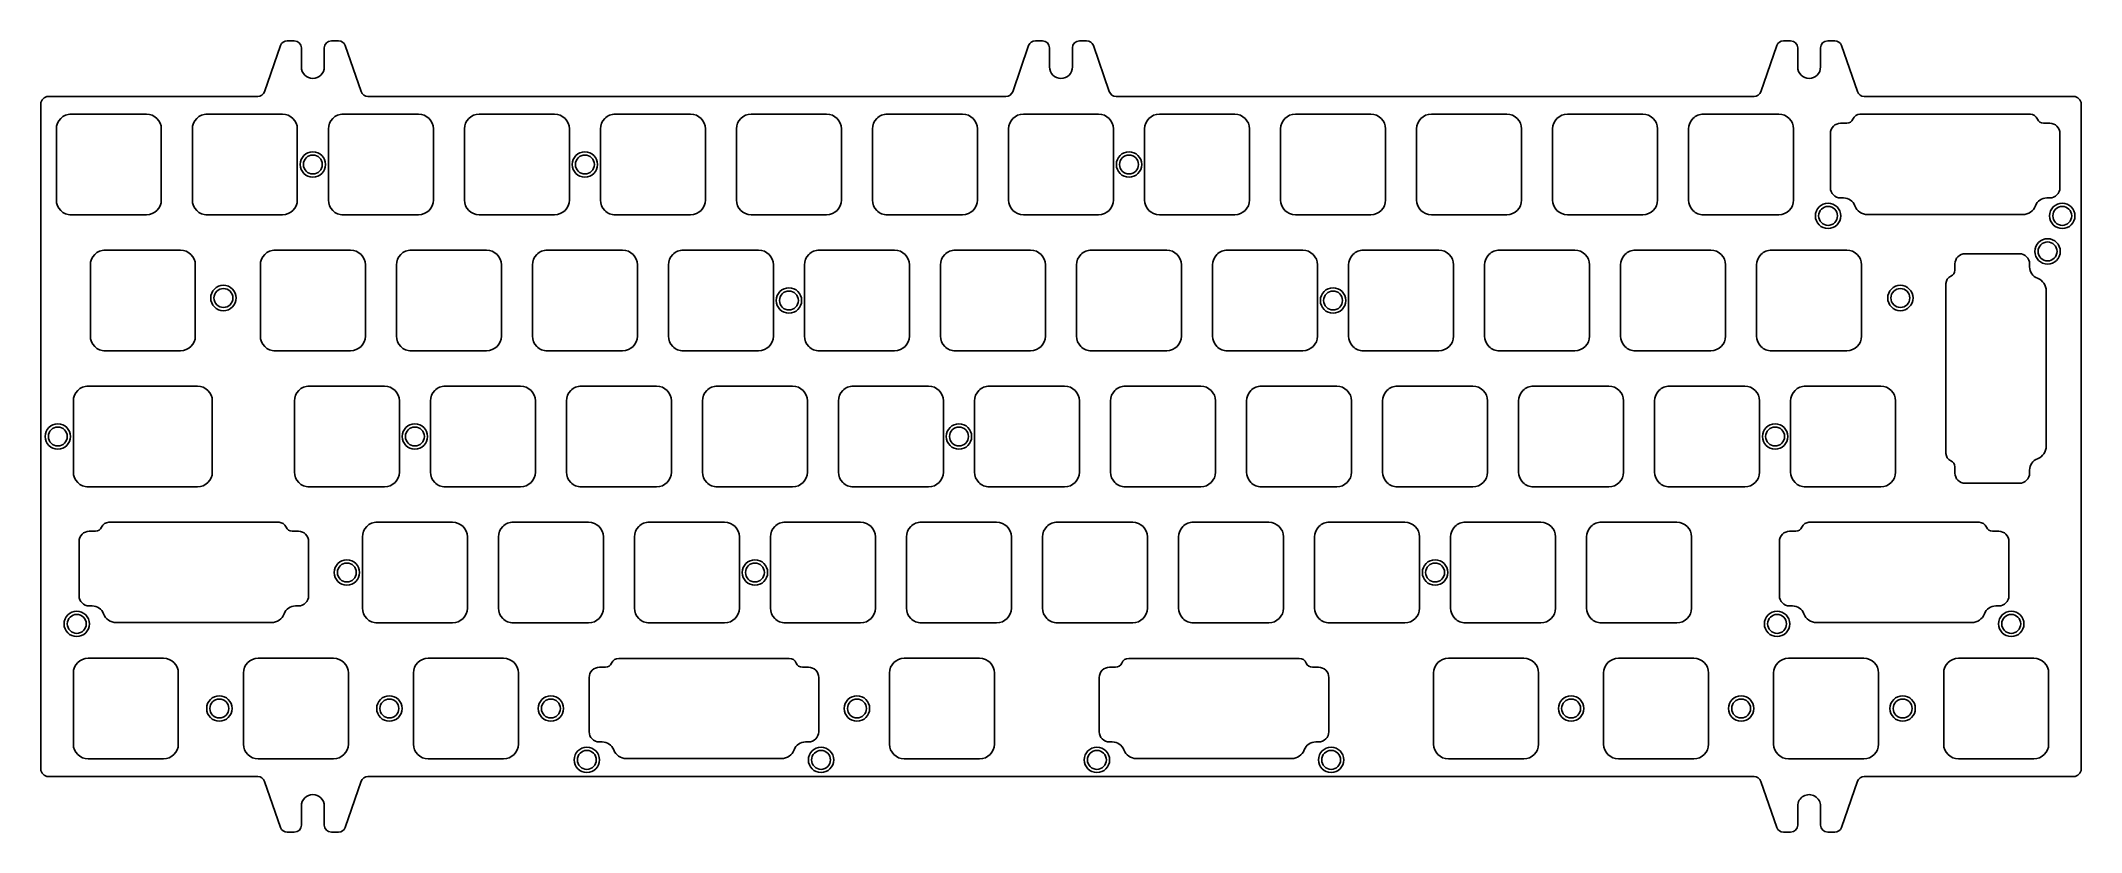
# Model space of a CAD drawing. Header units: millimetres. Extents: x -10 to 276, y -94 to 17.
import ezdxf

# ---------------------------------------------------------------- set-up
doc = ezdxf.new("R2010")
doc.units = ezdxf.units.MM
doc.layers.add('BLACK', color=7, linetype='CONTINUOUS')

msp = doc.modelspace()

# ---------------------------------------------------------------- linework, layer by layer
at = {"layer": 'BLACK', "linetype": 'Continuous'}
for p, q in [((25.975, 17.325524), (24.9871, 17.325524)), ((32.1629, 17.325524), (31.175, 17.325524)), ((31.175, 17.3255), (31.175, 17.325524)), ((130.75, 17.325524), (129.7621, 17.325524)), ((136.9379, 17.325524), (135.95, 17.325524)), ((135.95, 17.3255), (135.95, 17.325524)), ((235.525, 17.325524), (234.5371, 17.325524)), ((241.7129, 17.325524), (240.725, 17.325524)), ((240.725, 17.3255), (240.725, 17.325524)), ((24.042081, 16.6526), (21.807912, 10.197902)), ((26.975, 13.662524), (26.975, 16.332428)), ((30.175, 16.3255), (30.175, 13.662524)), ((33.107916, 16.652599), (33.107919, 16.6526)), ((35.338886, 10.207154), (33.107919, 16.6526)), ((128.817081, 16.6526), (126.582912, 10.197902)), ((131.75, 13.662524), (131.75, 16.332428)), ((134.95, 16.3255), (134.95, 13.662524)), ((140.113886, 10.207154), (137.882919, 16.6526)), ((233.592081, 16.6526), (231.357912, 10.197902)), ((236.525, 13.662524), (236.525, 16.332428)), ((239.725, 16.3255), (239.725, 13.662524)), ((244.888886, 10.207154), (242.657919, 16.6526)), ((20.856736, 9.525), (-8.450002, 9.525)), ((125.631736, 9.525), (36.2872, 9.525)), ((230.406736, 9.525), (141.0622, 9.525)), ((275.15, 9.525), (245.8372, 9.525)), ((-9.525, 8.450002), (-9.525, -84.650002)), ((5.275, 7.05), (-5.275001, 7.05)), ((24.325, 7.05), (13.774999, 7.05)), ((43.375, 7.05), (32.824999, 7.05)), ((62.425, 7.05), (51.874999, 7.05)), ((81.475, 7.05), (70.924999, 7.05)), ((100.525, 7.05), (89.974999, 7.05)), ((119.575, 7.05), (109.024999, 7.05)), ((138.625, 7.05), (128.074999, 7.05)), ((157.675, 7.05), (147.124999, 7.05)), ((176.725, 7.05), (166.174999, 7.05)), ((195.775, 7.05), (185.224999, 7.05)), ((214.825, 7.05), (204.274999, 7.05)), ((233.875, 7.05), (223.324999, 7.05)), ((242.536512, 5.77544), (243.390075, 5.77544)), ((243.390075, 5.775452), (243.390075, 5.77544)), ((245.247375, 7.027589), (245.247375, 7.0276)), ((245.247375, 7.0276), (269.102575, 7.0276)), ((270.959775, 5.77544), (271.825375, 5.77544)), ((276.225, -84.65), (276.225, 8.45)), ((-7.35, 4.975), (-7.35, -4.975001)), ((7.35, 4.975), (7.35, -4.975)), ((11.7, 4.975), (11.7, -4.975001)), ((26.4, 4.975), (26.4, -4.975)), ((30.75, 4.975), (30.75, -4.975001)), ((45.45, 4.975), (45.45, -4.975)), ((49.8, 4.975), (49.8, -4.975001)), ((64.5, 4.975), (64.5, -4.975)), ((68.85, 4.975), (68.85, -4.975001)), ((83.55, 4.975), (83.55, -4.975)), ((87.9, 4.975), (87.9, -4.975001)), ((102.6, 4.975), (102.6, -4.975)), ((106.95, 4.975), (106.95, -4.975001)), ((121.65, 4.975), (121.65, -4.975)), ((126, 4.975), (126, -4.975001)), ((140.7, 4.975), (140.7, -4.975)), ((145.05, 4.975), (145.05, -4.975001)), ((159.75, 4.975), (159.75, -4.975)), ((164.1, 4.975), (164.1, -4.975001)), ((178.8, 4.975), (178.8, -4.975)), ((183.15, 4.975), (183.15, -4.975001)), ((197.85, 4.975), (197.85, -4.975)), ((202.2, 4.975), (202.2, -4.975001)), ((216.9, 4.975), (216.9, -4.975)), ((221.25, 4.975), (221.25, -4.975001)), ((235.95, 4.975), (235.95, -4.975)), ((241.099485, -3.25044), (241.099485, 4.3503)), ((273.250365, 4.35044), (273.250365, -3.2504)), ((242.928575, -4.67544), (242.524475, -4.67544)), ((271.813458, -4.67544), (271.421325, -4.67544)), ((5.275, -7.05), (-5.275, -7.05)), ((24.325, -7.05), (13.775, -7.05)), ((43.375, -7.05), (32.825, -7.05)), ((62.425, -7.05), (51.875, -7.05)), ((81.475, -7.05), (70.925, -7.05)), ((100.525, -7.05), (89.975, -7.05)), ((119.575, -7.05), (109.025, -7.05)), ((138.625, -7.05), (128.075, -7.05)), ((157.675, -7.05), (147.125, -7.05)), ((176.725, -7.05), (166.175, -7.05)), ((195.775, -7.05), (185.225, -7.05)), ((214.825, -7.05), (204.275, -7.05)), ((233.875, -7.05), (223.325, -7.05)), ((268.050425, -7.01191), (246.299575, -7.01191)), ((-2.587499, -14.075), (-2.587499, -24.025001)), ((10.037501, -12), (-0.5125, -12)), ((12.112501, -14.075), (12.112501, -24.025)), ((21.225, -14.075), (21.225, -24.025001)), ((33.85, -12), (23.299999, -12)), ((35.925, -14.075), (35.925, -24.025)), ((40.275, -14.075), (40.275, -24.025001)), ((52.9, -12), (42.349999, -12)), ((54.975, -14.075), (54.975, -24.025)), ((59.325, -14.075), (59.325, -24.025001)), ((71.95, -12), (61.399999, -12)), ((74.025, -14.075), (74.025, -24.025)), ((78.375, -14.075), (78.375, -24.025001)), ((91, -12), (80.449999, -12)), ((93.075, -14.075), (93.075, -24.025)), ((97.425, -14.075), (97.425, -24.025001)), ((110.05, -12), (99.499999, -12)), ((112.125, -14.075), (112.125, -24.025)), ((116.475, -14.075), (116.475, -24.025001)), ((129.1, -12), (118.549999, -12)), ((131.175, -14.075), (131.175, -24.025)), ((135.525, -14.075), (135.525, -24.025001)), ((148.15, -12), (137.599999, -12)), ((150.225, -14.075), (150.225, -24.025)), ((154.575, -14.075), (154.575, -24.025001)), ((167.2, -12), (156.649999, -12)), ((169.275, -14.075), (169.275, -24.025)), ((173.625, -14.075), (173.625, -24.025001)), ((186.25, -12), (175.699999, -12)), ((188.325, -14.075), (188.325, -24.025)), ((192.675, -14.075), (192.675, -24.025001)), ((205.3, -12), (194.749999, -12)), ((207.375, -14.075), (207.375, -24.025)), ((211.725, -14.075), (211.725, -24.025001)), ((224.35, -12), (213.799999, -12)), ((226.425, -14.075), (226.425, -24.025)), ((230.775, -14.075), (230.775, -24.025001)), ((243.4, -12), (232.849999, -12)), ((245.475, -14.075), (245.475, -24.025)), ((258.54331, -14.790225), (258.54331, -13.924625)), ((259.96831, -12.499635), (267.56915, -12.499635)), ((268.99419, -13.936542), (268.99419, -14.328675)), ((257.29115, -40.502625), (257.29115, -16.647425)), ((271.33066, -17.699575), (271.33066, -39.450425)), ((10.037501, -26.1), (-0.512499, -26.1)), ((33.85, -26.1), (23.3, -26.1)), ((52.9, -26.1), (42.35, -26.1)), ((71.95, -26.1), (61.4, -26.1)), ((91, -26.1), (80.45, -26.1)), ((110.05, -26.1), (99.5, -26.1)), ((129.1, -26.1), (118.55, -26.1)), ((148.15, -26.1), (137.6, -26.1)), ((167.2, -26.1), (156.65, -26.1)), ((186.25, -26.1), (175.7, -26.1)), ((205.3, -26.1), (194.75, -26.1)), ((224.35, -26.1), (213.8, -26.1)), ((243.4, -26.1), (232.85, -26.1)), ((12.41875, -31.05), (-2.893751, -31.05)), ((38.6125, -31.05), (28.062499, -31.05)), ((57.6625, -31.05), (47.112499, -31.05)), ((76.7125, -31.05), (66.162499, -31.05)), ((95.7625, -31.05), (85.212499, -31.05)), ((114.8125, -31.05), (104.262499, -31.05)), ((133.8625, -31.05), (123.312499, -31.05)), ((152.9125, -31.05), (142.362499, -31.05)), ((171.9625, -31.05), (161.412499, -31.05)), ((191.0125, -31.05), (180.462499, -31.05)), ((210.0625, -31.05), (199.512499, -31.05)), ((229.1125, -31.05), (218.562499, -31.05)), ((248.1625, -31.05), (237.612499, -31.05)), ((-4.96875, -33.125), (-4.96875, -43.075001)), ((14.49375, -33.125), (14.49375, -43.075)), ((25.9875, -33.125), (25.9875, -43.075001)), ((40.6875, -33.125), (40.6875, -43.075)), ((45.0375, -33.125), (45.0375, -43.075001)), ((59.7375, -33.125), (59.7375, -43.075)), ((64.0875, -33.125), (64.0875, -43.075001)), ((78.7875, -33.125), (78.7875, -43.075)), ((83.1375, -33.125), (83.1375, -43.075001)), ((97.8375, -33.125), (97.8375, -43.075)), ((102.1875, -33.125), (102.1875, -43.075001)), ((116.8875, -33.125), (116.8875, -43.075)), ((121.2375, -33.125), (121.2375, -43.075001)), ((135.9375, -33.125), (135.9375, -43.075)), ((140.2875, -33.125), (140.2875, -43.075001)), ((154.9875, -33.125), (154.9875, -43.075)), ((159.3375, -33.125), (159.3375, -43.075001)), ((174.0375, -33.125), (174.0375, -43.075)), ((178.3875, -33.125), (178.3875, -43.075001)), ((193.0875, -33.125), (193.0875, -43.075)), ((197.4375, -33.125), (197.4375, -43.075001)), ((212.1375, -33.125), (212.1375, -43.075)), ((216.4875, -33.125), (216.4875, -43.075001)), ((231.1875, -33.125), (231.1875, -43.075)), ((235.5375, -33.125), (235.5375, -43.075001)), ((250.2375, -33.125), (250.2375, -43.075)), ((257.291161, -40.502625), (257.29115, -40.502625)), ((258.543298, -42.359925), (258.54331, -42.359925)), ((258.54331, -43.213488), (258.54331, -42.359925)), ((268.99419, -42.821425), (268.99419, -43.225525)), ((12.41875, -45.15), (-2.89375, -45.15)), ((38.6125, -45.15), (28.0625, -45.15)), ((57.6625, -45.15), (47.1125, -45.15)), ((76.7125, -45.15), (66.1625, -45.15)), ((95.7625, -45.15), (85.2125, -45.15)), ((114.8125, -45.15), (104.2625, -45.15)), ((133.8625, -45.15), (123.3125, -45.15)), ((152.9125, -45.15), (142.3625, -45.15)), ((171.9625, -45.15), (161.4125, -45.15)), ((191.0125, -45.15), (180.4625, -45.15)), ((210.0625, -45.15), (199.5125, -45.15)), ((229.1125, -45.15), (218.5625, -45.15)), ((248.1625, -45.15), (237.6125, -45.15)), ((267.56919, -44.650515), (259.96845, -44.650515)), ((-2.732238, -51.37456), (-1.878675, -51.37456)), ((-1.878675, -51.374548), (-1.878675, -51.37456)), ((-0.021375, -50.122411), (-0.021375, -50.1224)), ((-0.021375, -50.1224), (23.833825, -50.1224)), ((25.691025, -51.37456), (26.556625, -51.37456)), ((48.1375, -50.1), (37.587499, -50.1)), ((67.1875, -50.1), (56.637499, -50.1)), ((86.2375, -50.1), (75.687499, -50.1)), ((105.2875, -50.1), (94.737499, -50.1)), ((124.3375, -50.1), (113.787499, -50.1)), ((143.3875, -50.1), (132.837499, -50.1)), ((162.4375, -50.1), (151.887499, -50.1)), ((181.4875, -50.1), (170.937499, -50.1)), ((200.5375, -50.1), (189.987499, -50.1)), ((219.5875, -50.1), (209.037499, -50.1)), ((235.392762, -51.37456), (236.246325, -51.37456)), ((236.246325, -51.374548), (236.246325, -51.37456)), ((238.103625, -50.122411), (238.103625, -50.1224)), ((238.103625, -50.1224), (261.958825, -50.1224)), ((263.816025, -51.37456), (264.681625, -51.37456)), ((-4.169265, -60.40044), (-4.169265, -52.7997)), ((27.981615, -52.79956), (27.981615, -60.4004)), ((35.5125, -52.175), (35.5125, -62.125001)), ((50.2125, -52.175), (50.2125, -62.125)), ((54.5625, -52.175), (54.5625, -62.125001)), ((69.2625, -52.175), (69.2625, -62.125)), ((73.6125, -52.175), (73.6125, -62.125001)), ((88.3125, -52.175), (88.3125, -62.125)), ((92.6625, -52.175), (92.6625, -62.125001)), ((107.3625, -52.175), (107.3625, -62.125)), ((111.7125, -52.175), (111.7125, -62.125001)), ((126.4125, -52.175), (126.4125, -62.125)), ((130.7625, -52.175), (130.7625, -62.125001)), ((145.4625, -52.175), (145.4625, -62.125)), ((149.8125, -52.175), (149.8125, -62.125001)), ((164.5125, -52.175), (164.5125, -62.125)), ((168.8625, -52.175), (168.8625, -62.125001)), ((183.5625, -52.175), (183.5625, -62.125)), ((187.9125, -52.175), (187.9125, -62.125001)), ((202.6125, -52.175), (202.6125, -62.125)), ((206.9625, -52.175), (206.9625, -62.125001)), ((221.6625, -52.175), (221.6625, -62.125)), ((233.955735, -60.40044), (233.955735, -52.7997)), ((266.106615, -52.79956), (266.106615, -60.4004)), ((-2.340175, -61.82544), (-2.744275, -61.82544)), ((26.544708, -61.82544), (26.152575, -61.82544)), ((235.784825, -61.82544), (235.380725, -61.82544)), ((264.669708, -61.82544), (264.277575, -61.82544)), ((22.781675, -64.16191), (1.030825, -64.16191)), ((48.1375, -64.2), (37.5875, -64.2)), ((67.1875, -64.2), (56.6375, -64.2)), ((86.2375, -64.2), (75.6875, -64.2)), ((105.2875, -64.2), (94.7375, -64.2)), ((124.3375, -64.2), (113.7875, -64.2)), ((143.3875, -64.2), (132.8375, -64.2)), ((162.4375, -64.2), (151.8875, -64.2)), ((181.4875, -64.2), (170.9375, -64.2)), ((200.5375, -64.2), (189.9875, -64.2)), ((219.5875, -64.2), (209.0375, -64.2)), ((260.906675, -64.16191), (239.155825, -64.16191)), ((-4.96875, -71.225), (-4.96875, -81.175001)), ((7.65625, -69.15), (-2.893751, -69.15)), ((9.73125, -71.225), (9.73125, -81.175)), ((18.84375, -71.225), (18.84375, -81.175001)), ((31.46875, -69.15), (20.918749, -69.15)), ((33.54375, -71.225), (33.54375, -81.175)), ((42.65625, -71.225), (42.65625, -81.175001)), ((55.28125, -69.15), (44.731249, -69.15)), ((57.35625, -71.225), (57.35625, -81.175)), ((68.705262, -70.42456), (69.558825, -70.42456)), ((69.558825, -70.424548), (69.558825, -70.42456)), ((71.416125, -69.172411), (71.416125, -69.1724)), ((71.416125, -69.1724), (95.271325, -69.1724)), ((97.128525, -70.42456), (97.994125, -70.42456)), ((109.33125, -71.225), (109.33125, -81.175001)), ((121.95625, -69.15), (111.406249, -69.15)), ((124.03125, -71.225), (124.03125, -81.175)), ((140.142762, -70.42456), (140.996325, -70.42456)), ((140.996325, -70.424548), (140.996325, -70.42456)), ((142.853625, -69.172411), (142.853625, -69.1724)), ((142.853625, -69.1724), (166.708825, -69.1724)), ((168.566025, -70.42456), (169.431625, -70.42456)), ((185.53125, -71.225), (185.53125, -81.175001)), ((198.15625, -69.15), (187.606249, -69.15)), ((200.23125, -71.225), (200.23125, -81.175)), ((209.34375, -71.225), (209.34375, -81.175001)), ((221.96875, -69.15), (211.418749, -69.15)), ((224.04375, -71.225), (224.04375, -81.175)), ((233.15625, -71.225), (233.15625, -81.175001)), ((245.78125, -69.15), (235.231249, -69.15)), ((247.85625, -71.225), (247.85625, -81.175)), ((256.96875, -71.225), (256.96875, -81.175001)), ((269.59375, -69.15), (259.043749, -69.15)), ((271.66875, -71.225), (271.66875, -81.175)), ((67.268235, -79.45044), (67.268235, -71.8497)), ((99.419115, -71.84956), (99.419115, -79.4504)), ((138.705735, -79.45044), (138.705735, -71.8497)), ((170.856615, -71.84956), (170.856615, -79.4504)), ((69.097325, -80.87544), (68.693225, -80.87544)), ((97.982208, -80.87544), (97.590075, -80.87544)), ((140.534825, -80.87544), (140.130725, -80.87544)), ((169.419708, -80.87544), (169.027575, -80.87544)), ((-8.450002, -85.725), (20.8628, -85.725)), ((7.65625, -83.25), (-2.89375, -83.25)), ((31.46875, -83.25), (20.91875, -83.25)), ((36.293424, -85.725), (230.4128, -85.725)), ((55.28125, -83.25), (44.73125, -83.25)), ((94.219175, -83.21191), (72.468325, -83.21191)), ((121.95625, -83.25), (111.40625, -83.25)), ((165.656675, -83.21191), (143.905825, -83.21191)), ((198.15625, -83.25), (187.60625, -83.25)), ((221.96875, -83.25), (211.41875, -83.25)), ((245.78125, -83.25), (235.23125, -83.25)), ((245.843424, -85.725), (275.15, -85.725)), ((269.59375, -83.25), (259.04375, -83.25)), ((21.811114, -86.407154), (24.042081, -92.8526)), ((33.107919, -92.8526), (35.342088, -86.397902)), ((231.361114, -86.407154), (233.592081, -92.8526)), ((242.657919, -92.8526), (244.892088, -86.397902)), ((26.975, -92.5255), (26.975, -89.86252)), ((30.175, -89.86252), (30.175, -92.532282)), ((236.525, -92.5255), (236.525, -89.8625)), ((239.725, -89.867559), (239.725, -92.532282)), ((24.042084, -92.852599), (24.042081, -92.8526)), ((24.9871, -93.525524), (25.975, -93.525524)), ((25.975, -93.5255), (25.975, -93.525524)), ((31.175, -93.525524), (32.1629, -93.525524)), ((233.592084, -92.852599), (233.592081, -92.8526)), ((234.5371, -93.525524), (235.525, -93.525524)), ((235.525, -93.5255), (235.525, -93.525524)), ((240.725, -93.525524), (241.7129, -93.525524))]:
    msp.add_line(p, q, dxfattribs=at)
at = {"layer": 'BLACK'}
for centre, radius in [((28.575, 0), 1.775), ((28.575, 0), 1.325), ((66.675, 0), 1.775), ((66.675, 0), 1.325), ((142.875, 0), 1.775), ((142.875, 0), 1.325), ((240.775, -7.2), 1.775), ((273.575, -7.2), 1.775), ((240.775, -7.2), 1.325), ((273.575, -7.2), 1.325), ((271.51875, -12.175), 1.775), ((271.51875, -12.175), 1.325), ((16.04875, -18.7), 1.775), ((250.9012, -18.7), 1.775), ((16.04875, -18.7), 1.325), ((95.25, -19.05), 1.775), ((95.25, -19.05), 1.325), ((171.45, -19.05), 1.775), ((171.45, -19.05), 1.325), ((250.9012, -18.7), 1.325), ((-7.14375, -38.1), 1.775), ((-7.14375, -38.1), 1.325), ((42.8625, -38.1), 1.775), ((42.8625, -38.1), 1.325), ((119.0625, -38.1), 1.775), ((119.0625, -38.1), 1.325), ((233.35625, -38.1), 1.775), ((233.35625, -38.1), 1.325), ((33.3375, -57.15), 1.775), ((33.3375, -57.15), 1.325), ((90.4875, -57.15), 1.775), ((90.4875, -57.15), 1.325), ((185.7375, -57.15), 1.775), ((185.7375, -57.15), 1.325), ((-4.49375, -64.35), 1.775), ((233.63125, -64.35), 1.775), ((266.43125, -64.35), 1.775), ((-4.49375, -64.35), 1.325), ((233.63125, -64.35), 1.325), ((266.43125, -64.35), 1.325), ((15.478125, -76.2), 1.775), ((15.478125, -76.2), 1.325), ((39.290625, -76.2), 1.775), ((39.290625, -76.2), 1.325), ((61.9125, -76.2), 1.775), ((61.9125, -76.2), 1.325), ((104.775, -76.2), 1.775), ((104.775, -76.2), 1.325), ((204.7875, -76.2), 1.775), ((204.7875, -76.2), 1.325), ((228.6, -76.2), 1.775), ((228.6, -76.2), 1.325), ((251.221875, -76.2), 1.775), ((251.221875, -76.2), 1.325), ((66.94375, -83.4), 1.775), ((66.94375, -83.4), 1.325), ((99.74375, -83.4), 1.775), ((99.74375, -83.4), 1.325), ((138.38125, -83.4), 1.775), ((138.38125, -83.4), 1.325), ((171.18125, -83.4), 1.775), ((171.18125, -83.4), 1.325)]:
    msp.add_circle(centre, radius, dxfattribs=at)
for centre, radius, start, end in [((24.98705, 16.3255), 0.99998, 89.99713528, 160.90675998), ((25.97495, 16.3255), 1.000024, 0.39691896, 89.99713528), ((31.17505, 16.3255), 1.00005, 90.00286479, 180), ((32.16285, 16.3255), 1.000024, 19.09136805, 89.99713528), ((129.76205, 16.3255), 0.99998, 89.99713528, 160.90675998), ((130.74995, 16.3255), 1.000024, 0.39691896, 89.99713528), ((135.95005, 16.3255), 1.00005, 90.00286479, 180), ((136.93785, 16.3255), 1.000024, 19.09136598, 89.99713528), ((234.53705, 16.3255), 0.99998, 89.99713528, 160.90675998), ((235.52495, 16.3255), 1.000024, 0.39691896, 89.99713528), ((240.72505, 16.3255), 1.00005, 90.00286479, 180), ((241.71285, 16.3255), 1.000024, 19.09136598, 89.99713528), ((28.575, 13.662524), 1.6, 180, 0), ((133.35, 13.662524), 1.6, 180, 0), ((238.125, 13.662524), 1.6, 180, 0), ((-8.450001, 8.450001), 1.074999, 90.0000533, 179.9999467), ((20.86295, 10.525), 0.999973, 269.64396861, 340.90673708), ((36.28715, 10.5252), 1.0002, 198.54135801, 270.00286422), ((125.63795, 10.525), 0.999973, 269.64396861, 340.90673708), ((141.06215, 10.5252), 1.0002, 198.54135801, 270.00286422), ((230.41295, 10.525), 0.999973, 269.64396861, 340.90673708), ((245.83715, 10.5252), 1.0002, 198.54135801, 270.00286422), ((275.15005, 8.45), 1.075, 0, 90.00266492), ((-5.275001, 4.975001), 2.074999, 90, 180.00002761), ((5.275, 4.975), 2.075, 0, 90), ((13.774999, 4.975001), 2.074999, 90, 180.00002761), ((24.325, 4.975), 2.075, 0, 90), ((32.824999, 4.975001), 2.074999, 90, 180.00002761), ((43.375, 4.975), 2.075, 0, 90), ((51.875, 4.975), 2.075, 90.00002761, 180), ((62.425, 4.975), 2.075, 0, 90), ((70.924999, 4.975001), 2.074999, 90, 180.00002761), ((81.475, 4.975), 2.075, 0, 90), ((89.975, 4.975), 2.075, 90.00002761, 180), ((100.525, 4.975), 2.075, 0, 90), ((109.024999, 4.975001), 2.074999, 90, 180.00002761), ((119.575, 4.975), 2.075, 0, 90), ((128.075, 4.975), 2.075, 90.00002761, 180), ((138.625, 4.975), 2.075, 0, 90), ((147.125, 4.975), 2.075, 90.00002761, 180), ((157.675, 4.975), 2.075, 0, 90), ((166.175, 4.975), 2.075, 90.00002761, 180), ((176.725, 4.975), 2.075, 0, 90), ((185.225, 4.975), 2.075, 90.00002761, 180), ((195.775, 4.975), 2.075, 0, 90), ((204.275, 4.975), 2.075, 90.00002761, 180), ((214.825, 4.975), 2.075, 0, 90), ((223.324999, 4.975001), 2.074999, 90, 180.00002761), ((233.875, 4.975), 2.075, 0, 90), ((242.524645, 4.350329), 1.42516, 89.52290502, 180.00116589), ((243.390076, 6.7039), 0.928448, 269.99993829, 337.97487728), ((245.247344, 5.952545), 1.075044, 89.99834782, 157.973763), ((269.1026, 5.9527), 1.0749, 22.0204571, 90.00133258), ((270.9598, 6.7039), 0.92846, 202.02452102, 269.99845724), ((271.8254, 4.3505), 1.42494, 359.99758749, 90.00100523), ((-5.275001, -4.975001), 2.074999, 180, 270.00002761), ((5.275, -4.975), 2.075, 270, 0), ((13.774999, -4.975001), 2.074999, 180, 270.00002761), ((24.325, -4.975), 2.075, 270, 0), ((32.824999, -4.975001), 2.074999, 180, 270.00002761), ((43.375, -4.975), 2.075, 270, 0), ((51.875, -4.975), 2.075, 180.00002761, 270), ((62.425, -4.975), 2.075, 270, 0), ((70.924999, -4.975001), 2.074999, 180, 270.00002761), ((81.475, -4.975), 2.075, 270, 0), ((89.975, -4.975), 2.075, 180.00002761, 270), ((100.525, -4.975), 2.075, 270, 0), ((109.024999, -4.975001), 2.074999, 180, 270.00002761), ((119.575, -4.975), 2.075, 270, 0), ((128.075, -4.975), 2.075, 180.00002761, 270), ((138.625, -4.975), 2.075, 270, 0), ((147.125, -4.975), 2.075, 180.00002761, 270), ((157.675, -4.975), 2.075, 270, 0), ((166.175, -4.975), 2.075, 180.00002761, 270), ((176.725, -4.975), 2.075, 270, 0), ((185.225, -4.975), 2.075, 180.00002761, 270), ((195.775, -4.975), 2.075, 270, 0), ((204.275, -4.975), 2.075, 180.00002761, 270), ((214.825, -4.975), 2.075, 270, 0), ((223.324999, -4.975001), 2.074999, 180, 270.00002761), ((233.875, -4.975), 2.075, 270, 0), ((242.524439, -3.250486), 1.424954, 179.99815039, 270.00144752), ((242.928624, -6.400243), 1.724803, 20.54306333, 90.00162772), ((271.42132, -6.40036), 1.72492, 89.99983392, 159.45458763), ((271.82521, -3.25033), 1.425155, 269.52752788, 359.99718578), ((246.299534, -5.136811), 1.875099, 200.54912503, 270.0012528), ((268.05044, -5.13697), 1.87494, 269.99954162, 339.45391569), ((-0.5125, -14.074999), 2.074999, 90, 180.00002761), ((10.037501, -14.075), 2.075, 0, 90), ((23.299999, -14.074999), 2.074999, 90, 180.00002761), ((33.85, -14.075), 2.075, 0, 90), ((42.349999, -14.074999), 2.074999, 90, 180.00002761), ((52.9, -14.075), 2.075, 0, 90), ((61.399999, -14.074999), 2.074999, 90, 180.00002761), ((71.95, -14.075), 2.075, 0, 90), ((80.449999, -14.074999), 2.074999, 90, 180.00002761), ((91, -14.075), 2.075, 0, 90), ((99.499999, -14.074999), 2.074999, 90, 180.00002761), ((110.05, -14.075), 2.075, 0, 90), ((118.549999, -14.074999), 2.074999, 90, 180.00002761), ((129.1, -14.075), 2.075, 0, 90), ((137.599999, -14.074999), 2.074999, 90, 180.00002761), ((148.15, -14.075), 2.075, 0, 90), ((156.649999, -14.074999), 2.074999, 90, 180.00002761), ((167.2, -14.075), 2.075, 0, 90), ((175.699999, -14.074999), 2.074999, 90, 180.00002761), ((186.25, -14.075), 2.075, 0, 90), ((194.749999, -14.074999), 2.074999, 90, 180.00002761), ((205.3, -14.075), 2.075, 0, 90), ((213.799999, -14.074999), 2.074999, 90, 180.00002761), ((224.35, -14.075), 2.075, 0, 90), ((232.849999, -14.074999), 2.074999, 90, 180.00002761), ((243.4, -14.075), 2.075, 0, 90), ((259.96825, -13.9246), 1.42494, 89.99758749, 180.00100523), ((267.56908, -13.92479), 1.425155, 359.52752788, 89.99718578), ((258.36605, -16.6474), 1.0749, 112.0204571, 180.00133258), ((257.61485, -14.7902), 0.92846, 292.02452102, 359.99845724), ((270.71911, -14.32868), 1.72492, 179.99983392, 249.45458763), ((269.45572, -17.69956), 1.87494, 359.99954162, 69.45391569), ((-0.5125, -24.025001), 2.074999, 180, 270.00002761), ((10.037501, -24.025), 2.075, 270, 0), ((23.299999, -24.025001), 2.074999, 180, 270.00002761), ((33.85, -24.025), 2.075, 270, 0), ((42.349999, -24.025001), 2.074999, 180, 270.00002761), ((52.9, -24.025), 2.075, 270, 0), ((61.399999, -24.025001), 2.074999, 180, 270.00002761), ((71.95, -24.025), 2.075, 270, 0), ((80.449999, -24.025001), 2.074999, 180, 270.00002761), ((91, -24.025), 2.075, 270, 0), ((99.499999, -24.025001), 2.074999, 180, 270.00002761), ((110.05, -24.025), 2.075, 270, 0), ((118.549999, -24.025001), 2.074999, 180, 270.00002761), ((129.1, -24.025), 2.075, 270, 0), ((137.599999, -24.025001), 2.074999, 180, 270.00002761), ((148.15, -24.025), 2.075, 270, 0), ((156.649999, -24.025001), 2.074999, 180, 270.00002761), ((167.2, -24.025), 2.075, 270, 0), ((175.699999, -24.025001), 2.074999, 180, 270.00002761), ((186.25, -24.025), 2.075, 270, 0), ((194.749999, -24.025001), 2.074999, 180, 270.00002761), ((205.3, -24.025), 2.075, 270, 0), ((213.799999, -24.025001), 2.074999, 180, 270.00002761), ((224.35, -24.025), 2.075, 270, 0), ((232.849999, -24.025001), 2.074999, 180, 270.00002761), ((243.4, -24.025), 2.075, 270, 0), ((-2.893751, -33.124999), 2.074999, 90, 180.00002761), ((12.41875, -33.125), 2.075, 0, 90), ((28.062499, -33.124999), 2.074999, 90, 180.00002761), ((38.6125, -33.125), 2.075, 0, 90), ((47.112499, -33.124999), 2.074999, 90, 180.00002761), ((57.6625, -33.125), 2.075, 0, 90), ((66.162499, -33.124999), 2.074999, 90, 180.00002761), ((76.7125, -33.125), 2.075, 0, 90), ((85.212499, -33.124999), 2.074999, 90, 180.00002761), ((95.7625, -33.125), 2.075, 0, 90), ((104.262499, -33.124999), 2.074999, 90, 180.00002761), ((114.8125, -33.125), 2.075, 0, 90), ((123.312499, -33.124999), 2.074999, 90, 180.00002761), ((133.8625, -33.125), 2.075, 0, 90), ((142.362499, -33.124999), 2.074999, 90, 180.00002761), ((152.9125, -33.125), 2.075, 0, 90), ((161.412499, -33.124999), 2.074999, 90, 180.00002761), ((171.9625, -33.125), 2.075, 0, 90), ((180.462499, -33.124999), 2.074999, 90, 180.00002761), ((191.0125, -33.125), 2.075, 0, 90), ((199.512499, -33.124999), 2.074999, 90, 180.00002761), ((210.0625, -33.125), 2.075, 0, 90), ((218.562499, -33.124999), 2.074999, 90, 180.00002761), ((229.1125, -33.125), 2.075, 0, 90), ((237.612499, -33.124999), 2.074999, 90, 180.00002761), ((248.1625, -33.125), 2.075, 0, 90), ((269.455561, -39.450466), 1.875099, 290.54912503, 0.0012528), ((258.366205, -40.502656), 1.075044, 179.99834782, 247.973763), ((257.61485, -42.359924), 0.928448, 359.99993829, 67.97487728), ((270.718993, -42.821376), 1.724803, 110.54306333, 180.00162772), ((-2.893751, -43.075001), 2.074999, 180, 270.00002761), ((12.41875, -43.075), 2.075, 270, 0), ((28.062499, -43.075001), 2.074999, 180, 270.00002761), ((38.6125, -43.075), 2.075, 270, 0), ((47.112499, -43.075001), 2.074999, 180, 270.00002761), ((57.6625, -43.075), 2.075, 270, 0), ((66.162499, -43.075001), 2.074999, 180, 270.00002761), ((76.7125, -43.075), 2.075, 270, 0), ((85.212499, -43.075001), 2.074999, 180, 270.00002761), ((95.7625, -43.075), 2.075, 270, 0), ((104.262499, -43.075001), 2.074999, 180, 270.00002761), ((114.8125, -43.075), 2.075, 270, 0), ((123.312499, -43.075001), 2.074999, 180, 270.00002761), ((133.8625, -43.075), 2.075, 270, 0), ((142.362499, -43.075001), 2.074999, 180, 270.00002761), ((152.9125, -43.075), 2.075, 270, 0), ((161.412499, -43.075001), 2.074999, 180, 270.00002761), ((171.9625, -43.075), 2.075, 270, 0), ((180.462499, -43.075001), 2.074999, 180, 270.00002761), ((191.0125, -43.075), 2.075, 270, 0), ((199.512499, -43.075001), 2.074999, 180, 270.00002761), ((210.0625, -43.075), 2.075, 270, 0), ((218.562499, -43.075001), 2.074999, 180, 270.00002761), ((229.1125, -43.075), 2.075, 270, 0), ((237.612499, -43.075001), 2.074999, 180, 270.00002761), ((248.1625, -43.075), 2.075, 270, 0), ((259.968421, -43.225355), 1.42516, 179.52290502, 270.00116589), ((267.569236, -43.225561), 1.424954, 269.99815039, 0.00144752), ((-2.744183, -52.799592), 1.425082, 89.51974267, 180.00434217), ((-1.878626, -50.446171), 0.928376, 269.99697591, 337.97782841), ((-0.021476, -51.197351), 1.07494, 89.99461656, 157.97750247), ((23.83379, -51.19739), 1.07499, 22.02370504, 89.99813454), ((25.69105, -50.4461), 0.92846, 202.02452102, 269.99845724), ((26.55665, -52.7995), 1.42494, 359.99758749, 90.00100523), ((37.587499, -52.174999), 2.074999, 90, 180.00002761), ((48.1375, -52.175), 2.075, 0, 90), ((56.637499, -52.174999), 2.074999, 90, 180.00002761), ((67.1875, -52.175), 2.075, 0, 90), ((75.687499, -52.174999), 2.074999, 90, 180.00002761), ((86.2375, -52.175), 2.075, 0, 90), ((94.737499, -52.174999), 2.074999, 90, 180.00002761), ((105.2875, -52.175), 2.075, 0, 90), ((113.787499, -52.174999), 2.074999, 90, 180.00002761), ((124.3375, -52.175), 2.075, 0, 90), ((132.837499, -52.174999), 2.074999, 90, 180.00002761), ((143.3875, -52.175), 2.075, 0, 90), ((151.887499, -52.174999), 2.074999, 90, 180.00002761), ((162.4375, -52.175), 2.075, 0, 90), ((170.937499, -52.174999), 2.074999, 90, 180.00002761), ((181.4875, -52.175), 2.075, 0, 90), ((189.987499, -52.174999), 2.074999, 90, 180.00002761), ((200.5375, -52.175), 2.075, 0, 90), ((209.037499, -52.174999), 2.074999, 90, 180.00002761), ((219.5875, -52.175), 2.075, 0, 90), ((235.380895, -52.799671), 1.42516, 89.52290502, 180.00116589), ((236.246326, -50.4461), 0.928448, 269.99993829, 337.97487728), ((238.103594, -51.197455), 1.075044, 89.99834782, 157.973763), ((261.95885, -51.1973), 1.0749, 22.0204571, 90.00133258), ((263.81605, -50.4461), 0.92846, 202.02452102, 269.99845724), ((264.68165, -52.7995), 1.42494, 359.99758749, 90.00100523), ((-2.744264, -60.400439), 1.425001, 180.00004021, 269.99955772), ((-2.340199, -63.550348), 1.724908, 20.54547839, 89.9992028), ((26.15258, -63.55038), 1.724936, 90.00016608, 159.45408213), ((26.55649, -60.40036), 1.425125, 269.52631186, 359.99839184), ((37.587499, -62.125001), 2.074999, 180, 270.00002761), ((48.1375, -62.125), 2.075, 270, 0), ((56.637499, -62.125001), 2.074999, 180, 270.00002761), ((67.1875, -62.125), 2.075, 270, 0), ((75.687499, -62.125001), 2.074999, 180, 270.00002761), ((86.2375, -62.125), 2.075, 270, 0), ((94.737499, -62.125001), 2.074999, 180, 270.00002761), ((105.2875, -62.125), 2.075, 270, 0), ((113.787499, -62.125001), 2.074999, 180, 270.00002761), ((124.3375, -62.125), 2.075, 270, 0), ((132.837499, -62.125001), 2.074999, 180, 270.00002761), ((143.3875, -62.125), 2.075, 270, 0), ((151.887499, -62.125001), 2.074999, 180, 270.00002761), ((162.4375, -62.125), 2.075, 270, 0), ((170.937499, -62.125001), 2.074999, 180, 270.00002761), ((181.4875, -62.125), 2.075, 270, 0), ((189.987499, -62.125001), 2.074999, 180, 270.00002761), ((200.5375, -62.125), 2.075, 270, 0), ((209.037499, -62.125001), 2.074999, 180, 270.00002761), ((219.5875, -62.125), 2.075, 270, 0), ((235.380689, -60.400486), 1.424954, 179.99815039, 270.00144752), ((235.784874, -63.550243), 1.724803, 20.54306333, 90.00162772), ((264.27757, -63.55036), 1.72492, 89.99983392, 159.45458763), ((264.68146, -60.40033), 1.425155, 269.52752788, 359.99718578), ((1.030712, -62.286915), 1.874995, 200.54692151, 270.00345303), ((22.78159, -62.28683), 1.875082, 270.0025973, 339.45098232), ((239.155784, -62.286811), 1.875099, 200.54912503, 270.0012528), ((260.90669, -62.28697), 1.87494, 269.99954162, 339.45391569), ((-2.893746, -71.225004), 2.075004, 90.00013806, 179.99988955), ((7.65625, -71.225), 2.075, 0, 90), ((20.918754, -71.225004), 2.075004, 90.00013806, 179.99988955), ((31.46875, -71.225), 2.075, 0, 90), ((44.731254, -71.225004), 2.075004, 90.00013806, 179.99988955), ((55.28125, -71.225), 2.075, 0, 90), ((68.693317, -71.849592), 1.425082, 89.51974267, 180.00434217), ((69.558874, -69.496171), 0.928376, 269.99697591, 337.97782841), ((71.416024, -70.247351), 1.07494, 89.99461656, 157.97750247), ((95.27129, -70.24739), 1.07499, 22.02370504, 89.99813454), ((97.12855, -69.4961), 0.92846, 202.02452102, 269.99845724), ((97.99415, -71.8495), 1.42494, 359.99758749, 90.00100523), ((111.406254, -71.225004), 2.075004, 90.00013806, 179.99988955), ((121.95625, -71.225), 2.075, 0, 90), ((140.130817, -71.849592), 1.425082, 89.51974267, 180.00434217), ((140.996374, -69.496171), 0.928376, 269.99697591, 337.97782841), ((142.853524, -70.247351), 1.07494, 89.99461656, 157.97750247), ((166.70879, -70.24739), 1.07499, 22.02370504, 89.99813454), ((168.56605, -69.4961), 0.92846, 202.02452102, 269.99845724), ((169.43165, -71.8495), 1.42494, 359.99758749, 90.00100523), ((187.606254, -71.225004), 2.075004, 90.00013806, 179.99988955), ((198.15625, -71.225), 2.075, 0, 90), ((211.418754, -71.225004), 2.075004, 90.00013806, 179.99988955), ((221.96875, -71.225), 2.075, 0, 90), ((235.231254, -71.225004), 2.075004, 90.00013806, 179.99988955), ((245.78125, -71.225), 2.075, 0, 90), ((259.043754, -71.225004), 2.075004, 90.00013806, 179.99988955), ((269.59375, -71.225), 2.075, 0, 90), ((68.693236, -79.450439), 1.425001, 180.00004021, 269.99955772), ((97.99399, -79.45036), 1.425125, 269.52631186, 359.99839184), ((140.130736, -79.450439), 1.425001, 180.00004021, 269.99955772), ((169.43149, -79.45036), 1.425125, 269.52631186, 359.99839184), ((-2.893748, -81.174998), 2.075002, 180.00008284, 269.99994478), ((7.65625, -81.175), 2.075, 270, 0), ((20.918752, -81.174998), 2.075002, 180.00008284, 269.99994478), ((31.46875, -81.175), 2.075, 270, 0), ((44.731252, -81.174998), 2.075002, 180.00008284, 269.99994478), ((55.28125, -81.175), 2.075, 270, 0), ((69.097301, -82.600348), 1.724908, 20.54547839, 89.9992028), ((72.468212, -81.336915), 1.874995, 200.54692151, 270.00345303), ((94.21909, -81.33683), 1.875082, 270.0025973, 339.45098232), ((97.59008, -82.60038), 1.724936, 90.00016608, 159.45408213), ((111.406252, -81.174998), 2.075002, 180.00008284, 269.99994478), ((121.95625, -81.175), 2.075, 270, 0), ((140.534801, -82.600348), 1.724908, 20.54547839, 89.9992028), ((143.905712, -81.336915), 1.874995, 200.54692151, 270.00345303), ((165.65659, -81.33683), 1.875082, 270.0025973, 339.45098232), ((169.02758, -82.60038), 1.724936, 90.00016608, 159.45408213), ((187.606252, -81.174998), 2.075002, 180.00008284, 269.99994478), ((198.15625, -81.175), 2.075, 270, 0), ((211.418752, -81.174998), 2.075002, 180.00008284, 269.99994478), ((221.96875, -81.175), 2.075, 270, 0), ((235.231252, -81.174998), 2.075002, 180.00008284, 269.99994478), ((245.78125, -81.175), 2.075, 270, 0), ((259.043752, -81.174998), 2.075002, 180.00008284, 269.99994478), ((269.59375, -81.175), 2.075, 270, 0), ((-8.450001, -84.650001), 1.074999, 180.0000533, 269.9999467), ((20.86285, -86.7252), 1.0002, 18.54135801, 90.00286422), ((36.28715, -86.725), 1.000068, 89.640531, 160.90861113), ((230.41285, -86.7252), 1.0002, 18.54135801, 90.00286422), ((245.83715, -86.725), 1.000068, 89.640531, 160.90861113), ((275.15005, -84.65), 1.07495, 269.99733508, 0), ((28.575, -89.862524), 1.6, 0.00014324, 179.99985676), ((238.12505, -89.8625), 1.60005, 359.81883285, 180), ((24.98715, -92.5255), 1.000024, 199.09136805, 269.99713528), ((25.97495, -92.5255), 1.00005, 270.00286479, 0), ((31.17505, -92.5255), 1.000024, 180.38855459, 269.99713528), ((32.16295, -92.5255), 0.99998, 269.99713528, 340.90675998), ((234.53715, -92.5255), 1.000024, 199.09136805, 269.99713528), ((235.52495, -92.5255), 1.00005, 270.00286479, 0), ((240.72505, -92.5255), 1.000024, 180.38855459, 269.99713528), ((241.71295, -92.5255), 0.99998, 269.99713528, 340.90675998)]:
    msp.add_arc(centre, radius, start, end, dxfattribs=at)

doc.saveas('drawing.dxf')
